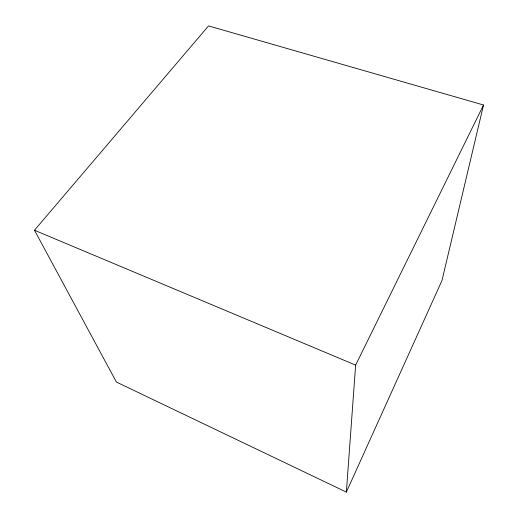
<?xml version="1.0" encoding="UTF-8"?>
<svg xmlns="http://www.w3.org/2000/svg" width="518" height="518" viewBox="0 0 518 518"><rect width="100%" height="100%" fill="white"/><g stroke="black" fill="none" stroke-linecap="round" stroke-linejoin="round"><path stroke-width="0.78" d="M346.367 492.1L355.633 365.112L483.521 104.999L208.534 25.9L34.479 230.245L116.414 382.064L346.367 492.1L441.996 280.491L483.521 104.999M34.479 230.245L355.633 365.112"/></g></svg>
